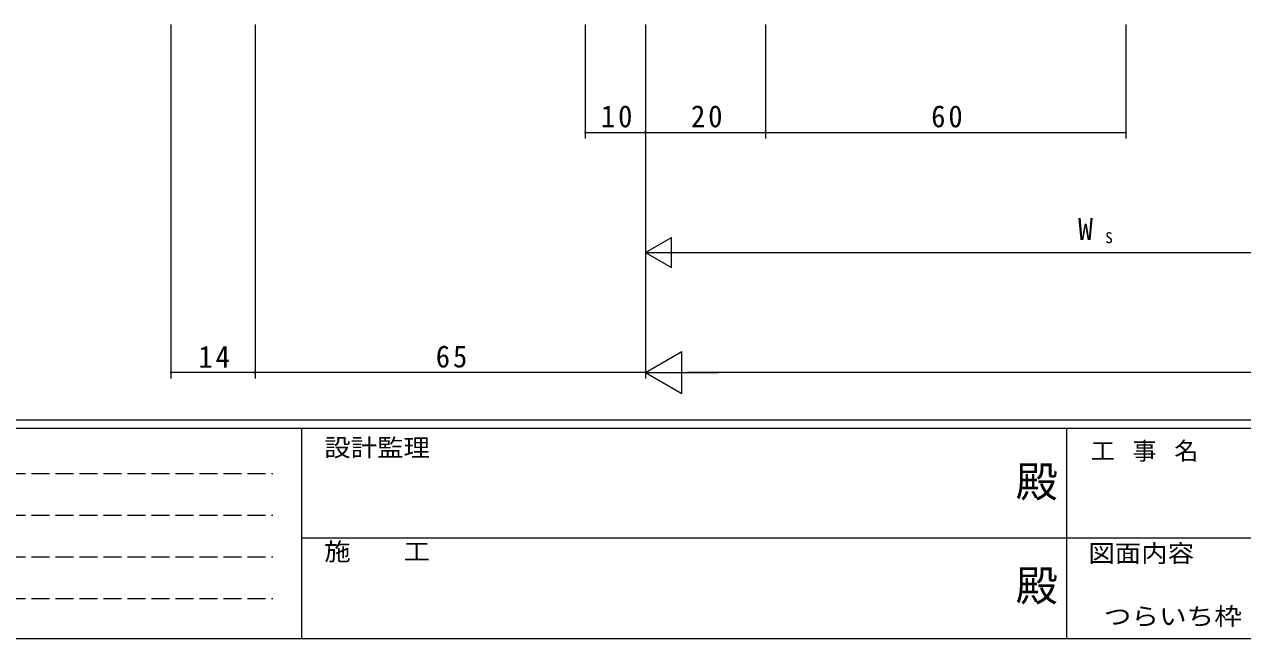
# Model space of a CAD drawing. Units: millimetres on the paper. Extents: x -420 to 373, y -297 to 267.
# Drawn here: x -206.3 to -3.4, y -297 to -194.7 of the extents above; entities that cross this region are included whole.
import ezdxf
from ezdxf.enums import TextEntityAlignment as Align

# ---------------------------------------------------------------- set-up
doc = ezdxf.new("R2010")
doc.units = ezdxf.units.MM
doc.linetypes.add('DASHED3', pattern=[4, 3, -1])
doc.layers.add('0-1_YKK_ZWAK', color=7, linetype='Continuous', lineweight=9)
doc.layers.add('0-4_YKK_D', color=6, linetype='Continuous', lineweight=9)
doc.layers.add('0-2_USER1', color=3, linetype='Continuous')
doc.styles.add('ＭＳ ゴシック', font='')
doc.styles.get('ＭＳ ゴシック').set_extended_font_data('MS Gothic')

msp = doc.modelspace()

# ---------------------------------------------------------------- linework, layer by layer
at = {"layer": '0-1_YKK_ZWAK'}
for p, q in [((352.3, -260.6), (-417.7, -260.6)), ((314.5, -262), (-417.7, -262)), ((-160.1, -262), (-160.1, -297)), ((-32.7, -262), (-32.7, -297)), ((-160.1, -280.199), (-31.3, -280.199)), ((-31.3, -280.199), (97.5, -280.199)), ((-417.7, -297), (314.5, -297))]:
    msp.add_line(p, q, dxfattribs=at)
at = {"layer": '0-1_YKK_ZWAK', "linetype": 'DASHED3'}
for p, q in [((-413.101, -269.512), (-164.909, -269.512)), ((-413.101, -276.441), (-164.909, -276.441)), ((-413.101, -283.37), (-164.909, -283.37)), ((-413.101, -290.298), (-164.909, -290.298))]:
    msp.add_line(p, q, dxfattribs=at)
at = {"layer": '0-4_YKK_D'}
for p, q in [((-181.853, -194.697), (-181.853, -253.697)), ((-167.853, -194.697), (-167.853, -253.697)), ((-167.853, -194.697), (-167.853, -253.697)), ((-112.853, -194.697), (-112.853, -213.697)), ((-102.853, -194.697), (-102.853, -233.697)), ((-102.853, -194.697), (-102.853, -213.697)), ((-102.853, -194.697), (-102.853, -213.697)), ((-102.853, -194.697), (-102.853, -253.697)), ((-102.853, -194.697), (-102.853, -253.697)), ((-82.853, -194.697), (-82.853, -213.697)), ((-82.853, -194.697), (-82.853, -213.697)), ((-22.853, -194.697), (-22.853, -213.697)), ((-112.853, -212.697), (-102.853, -212.697)), ((-102.853, -212.697), (-82.853, -212.697)), ((-82.853, -212.697), (-22.853, -212.697)), ((-102.853, -232.697), (-98.523, -230.197)), ((-98.523, -235.197), (-98.523, -230.197)), ((-102.853, -232.697), (-98.523, -235.197)), ((-102.853, -232.697), (-94.192, -232.697)), ((-97.853, -232.697), (42.147, -232.697)), ((-102.853, -252.697), (-96.791, -249.197)), ((-96.791, -256.197), (-96.791, -249.197)), ((-167.853, -252.697), (-181.853, -252.697)), ((-102.853, -252.697), (-167.853, -252.697)), ((-102.853, -252.697), (-96.791, -256.197)), ((-102.853, -252.697), (-90.728, -252.697)), ((250.147, -252.697), (-95.853, -252.697))]:
    msp.add_line(p, q, dxfattribs=at)
for centre, start, end in [((-112.853, -212.697), 0, 180), ((-112.853, -212.697), 180, 0), ((-102.853, -212.697), 0, 180), ((-102.853, -212.697), 0, 180), ((-102.853, -212.697), 180, 0), ((-102.853, -212.697), 180, 0), ((-82.853, -212.697), 0, 180), ((-82.853, -212.697), 0, 180), ((-82.853, -212.697), 180, 0), ((-82.853, -212.697), 180, 0), ((-22.853, -212.697), 0, 180), ((-22.853, -212.697), 180, 0), ((-181.853, -252.697), 0, 180), ((-181.853, -252.697), 180, 0), ((-167.853, -252.697), 0, 180), ((-167.853, -252.697), 0, 180), ((-167.853, -252.697), 180, 0), ((-167.853, -252.697), 180, 0)]:
    msp.add_arc(centre, 0.106, start, end, dxfattribs=at)

# ---------------------------------------------------------------- texts
at = {"layer": '0-1_YKK_ZWAK', "style": 'ＭＳ ゴシック', "width": 1.1}
for s, p in [('設計監理', (-156.331, -267.533)), ('施\u3000\u3000工', (-156.331, -284.854)), ('図面内容', (-29.083, -285.148))]:
    msp.add_text(s, height=2.933, dxfattribs=at).set_placement(p, align=Align.BOTTOM_LEFT)
at = {"layer": '0-1_YKK_ZWAK', "color": 2, "style": 'ＭＳ ゴシック'}
for p in [(-41.182, -274.956), (-41.182, -292.278)]:
    msp.add_text('殿', height=5.132, dxfattribs=at).set_placement(p, align=Align.BOTTOM_LEFT)
at = {"layer": '0-1_YKK_ZWAK', "insert": (-28.688, -267.533), "char_height": 2.933, "attachment_point": 7, "style": 'ＭＳ ゴシック'}
msp.add_mtext('\\T1.16;工\\~事\\~名', dxfattribs=at)
at = {"layer": '0-2_USER1', "color": 7, "style": 'ＭＳ ゴシック', "width": 1.15}
msp.add_text('つらいち枠 片引き窓【内動タイプ】／28mm溝幅 ', height=2.933, dxfattribs=at).set_placement((-26.523, -295.625), align=Align.BOTTOM_LEFT)
at = {"layer": '0-4_YKK_D', "color": 3, "style": 'ＭＳ ゴシック'}
msp.add_text('W', height=3.666, dxfattribs=at).set_placement((-30.806, -231.697), align=Align.BOTTOM_LEFT)
at = {"layer": '0-4_YKK_D', "color": 4, "style": 'ＭＳ ゴシック'}
msp.add_text('S', height=1.833, dxfattribs=at).set_placement((-26.268, -231.697), align=Align.BOTTOM_LEFT)
at = {"layer": '0-4_YKK_D', "color": 3, "char_height": 3.666, "attachment_point": 7, "style": 'ＭＳ ゴシック'}
for s, insert in [('\\T1.21;\\W0.95;10', (-110.253, -211.897)), ('\\T1.21;\\W0.95;20', (-95.253, -211.897)), ('\\T1.21;\\W0.95;60', (-55.253, -211.897)), ('\\T1.21;\\W0.95;14', (-177.29, -251.897)), ('\\T1.21;\\W0.95;65', (-137.753, -251.897))]:
    msp.add_mtext(s, dxfattribs=dict(at, insert=insert))

doc.saveas('drawing.dxf')
